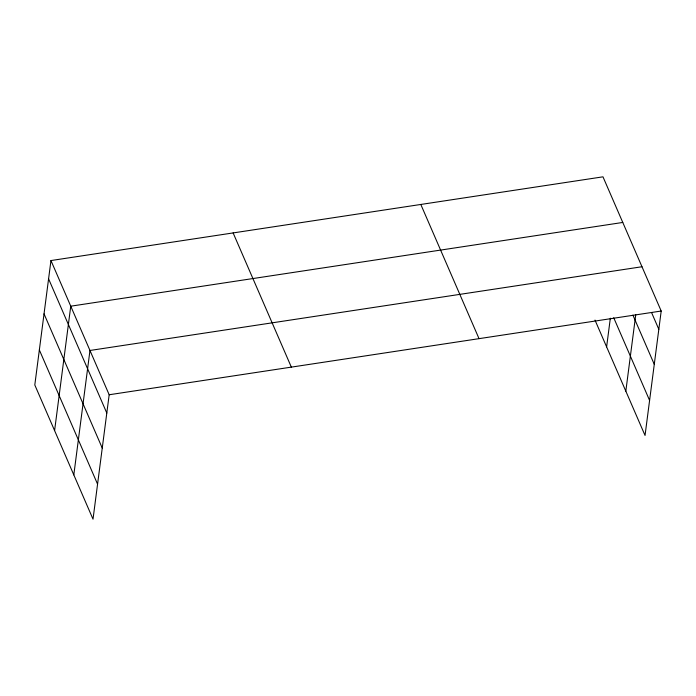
<?xml version="1.0" encoding="UTF-8"?>
<svg xmlns="http://www.w3.org/2000/svg" width="696" height="696" viewBox="0 0 696 696"><rect width="100%" height="100%" fill="white"/><g stroke="black" fill="none" stroke-linecap="round" stroke-linejoin="round"><path stroke-width="1.04" d="M50.956 260.556L34.8 384.975L93.02 519.173L109.176 394.754L50.956 260.556L602.98 176.827L661.2 311.025L645.044 435.444L594.993 320.09M54.593 430.598L70.757 306.188L622.772 222.45M73.811 474.889L89.967 350.471L641.99 266.742M606.616 346.869L610.34 318.22M625.826 391.161L635.752 314.749M109.176 394.754L661.2 311.025M651.569 312.582L658.825 329.312M632.925 315.131L654.275 364.339M613.724 317.75L649.586 400.418M420.81 204.459L479.031 338.656M233.125 232.925L291.346 367.123M48.581 278.844L106.801 413.05M44.039 313.87L102.251 448.067M39.35 349.949L97.571 484.155"/></g></svg>
